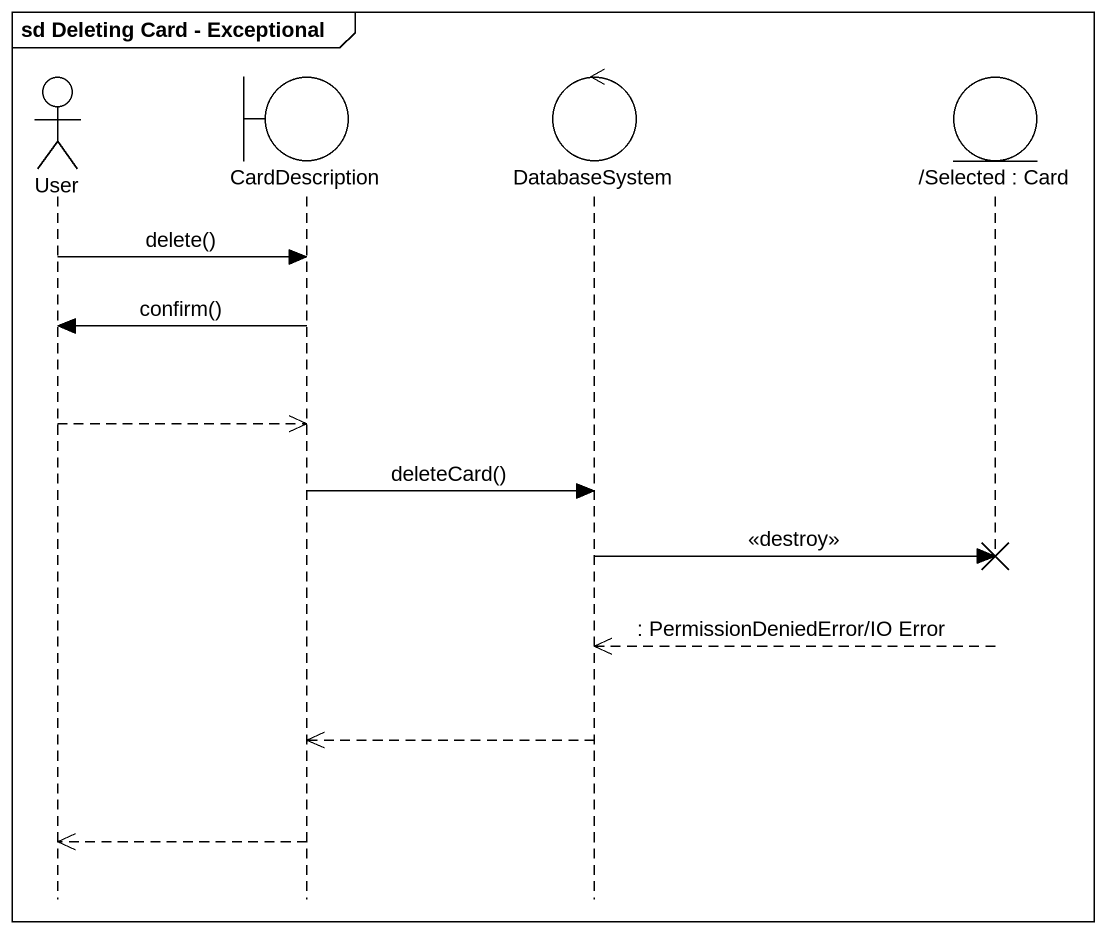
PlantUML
@startuml
mainframe sd Deleting Card - Exceptional
hide footbox
actor User
boundary CardDescription
control DatabaseSystem
entity "/Selected : Card" as Selected_Card

User -> CardDescription : delete()
CardDescription -> User : confirm()
User -->> CardDescription
CardDescription -> DatabaseSystem : deleteCard()
DatabaseSystem -> Selected_Card !! : <<destroy>>
Selected_Card -->> DatabaseSystem : : PermissionDeniedError/IO Error
DatabaseSystem -->> CardDescription
CardDescription -->> User
@enduml
